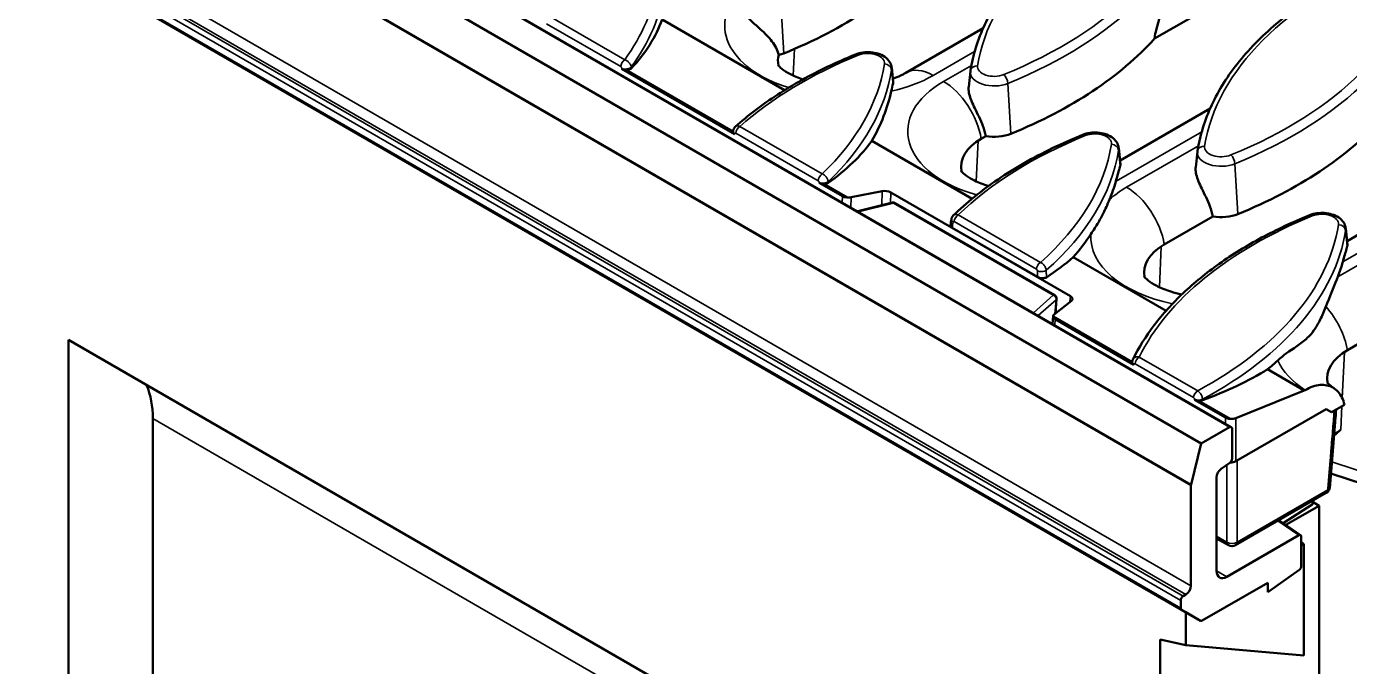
# Model space of a CAD drawing. Header units: millimetres. Extents: x 0 to 4362, y -130 to 2100.
# Drawn here: x 652.7 to 835.3, y 408 to 496.2 of the extents above; entities that cross this region are included whole.
import ezdxf

# ---------------------------------------------------------------- set-up
doc = ezdxf.new("R2010")
doc.units = ezdxf.units.MM
doc.header["$LTSCALE"] = 5
doc.layers.add('Sichtbar (ISO)', color=7, linetype='Continuous', lineweight=50)
doc.layers.add('Sichtbar schmal (ISO)', color=7, linetype='Continuous', lineweight=35)

msp = doc.modelspace()

# ---------------------------------------------------------------- linework, layer by layer
at = {"layer": 'Sichtbar (ISO)'}
for p, q in [((818.939, 440.997), (465.386, 645.121)), ((461.246, 642.851), (814.8, 438.727)), ((458.522, 619.93), (812.075, 415.805)), ((808.365, 494.558), (827.505, 505.608)), ((757.314, 487.43), (740.428, 497.179)), ((774.072, 489.842), (784.703, 495.979)), ((734.865, 490.389), (750.454, 481.388)), ((750.22, 481.728), (735.454, 490.253)), ((772.098, 490.549), (772.314, 488.539)), ((782.952, 490.044), (782.722, 487.899)), ((803.6, 477.729), (816.018, 484.898)), ((750.221, 481.743), (750.23, 481.819)), ((783.203, 472.483), (769.376, 480.466)), ((784.445, 480.748), (785.078, 481.113)), ((803.413, 479.468), (803.655, 477.217)), ((814.267, 478.963), (814.037, 476.818)), ((762.102, 474.663), (765.291, 472.822)), ((765.935, 472.655), (762.691, 474.528)), ((766.496, 472.671), (770.766, 473.519)), ((796.755, 459.029), (771.971, 473.338)), ((834.914, 466.648), (847.332, 473.817)), ((767.412, 470.746), (772.201, 471.936)), ((794.595, 459.169), (772.572, 471.884)), ((809.699, 466.167), (816.393, 470.032)), ((792.207, 461.686), (780.456, 468.47)), ((834.728, 468.387), (834.969, 466.136)), ((809.956, 457.037), (797.15, 464.431)), ((796.92, 458.419), (794.496, 456.506)), ((794.675, 456.648), (794.844, 458.695)), ((834.952, 451.587), (847.708, 458.951)), ((794.367, 456.292), (794.282, 455.233)), ((805.281, 449.938), (794.368, 456.239)), ((794.659, 455.867), (805.515, 449.599)), ((787.223, 378.715), (658.529, 453.016)), ((658.529, 208.067), (658.529, 453.016)), ((805.282, 449.952), (805.29, 450.025)), ((829.016, 446.033), (823.952, 448.957)), ((819.572, 442.208), (829.016, 446.033)), ((829.016, 446.033), (829.14, 446.104)), ((813.879, 444.77), (818.16, 442.299)), ((818.804, 442.131), (814.467, 444.635)), ((832.774, 443.047), (834.554, 444.075)), ((670.185, 442.175), (670.185, 398.113)), ((819.572, 436.284), (832.03, 443.476)), ((832.03, 443.476), (832.774, 443.047)), ((814.8, 438.727), (818.689, 440.972)), ((819.042, 440.768), (819.042, 436.645)), ((813.404, 433.085), (814.8, 438.727)), ((818.726, 436.056), (817.554, 435.238)), ((863.203, 424.532), (832.693, 434.582)), ((813.386, 419.131), (813.386, 432.945)), ((816.921, 434.06), (816.921, 421.172)), ((832.045, 431.927), (819.542, 424.709)), ((830.224, 430.876), (830.224, 430.519)), ((830.096, 430.326), (826.093, 427.759)), ((826.468, 427.501), (831.063, 430.154)), ((830.224, 430.638), (831.063, 430.154)), ((831.063, 430.154), (831.063, 406.476)), ((828.509, 426.096), (825.514, 428.157)), ((818.542, 424.709), (816.921, 425.645)), ((818.335, 420.356), (828.247, 426.078)), ((828.602, 421.841), (828.602, 425.875)), ((828.942, 424.847), (828.602, 425.081)), ((828.602, 424.65), (828.942, 424.847)), ((828.602, 424.65), (828.602, 421.841)), ((828.942, 409.493), (828.942, 424.847)), ((828.284, 421.251), (823.992, 418.252)), ((828.284, 421.251), (823.992, 418.252)), ((823.992, 419.539), (814.946, 414.317)), ((823.992, 419.539), (814.946, 414.317)), ((823.992, 418.252), (823.992, 419.539)), ((823.992, 418.252), (823.992, 419.539)), ((811.971, 416.034), (811.971, 417.09)), ((812.325, 417.702), (812.679, 417.906)), ((814.696, 414.292), (812.075, 415.805)), ((812.679, 410.946), (812.679, 415.457)), ((814.696, 414.292), (812.679, 415.457)), ((809.143, 404.452), (809.143, 411.724)), ((809.143, 411.724), (812.679, 410.946)), ((812.679, 410.946), (828.942, 409.493))]:
    msp.add_line(p, q, dxfattribs=at)
for centre, radius, start, end in [((772.322, 471.451), 0.5, 60, 103.95519), ((794.345, 458.736), 0.5, 355.30307, 60), ((831.545, 432.793), 1, 300, 355.35846), ((819.042, 425.575), 1, 240, 300)]:
    msp.add_arc(centre, radius, start, end, dxfattribs=at)
for centre, major_axis, ratio, start_param, end_param in [((720.599, 522.513), (-63.568, 0), 0.5773503, 2.1848933, 2.6638716), ((678.726, 507.46), (62.499, -6.804), 0.4904698, 5.9283179, 6.1680368), ((751.914, 511.432), (-63.568, 0), 0.5773503, 2.1848933, 2.6638716), ((765.908, 491.449), (-9.5, 0), 0.5773503, 6.1298818, 6.3961094), ((754.924, 494.405), (-4, 0), 0.5773503, 1.9812733, 2.1848933), ((709.488, 491.836), (63.043, 0), 0.5773503, 5.9654938, 6.1578912), ((783.229, 500.351), (-63.568, 0), 0.5773503, 2.1848933, 2.6638716), ((710.042, 495.38), (62.606, -6.816), 0.4904698, 5.7823889, 6.0076103), ((791.162, 476.869), (-9.5, 0), 0.5773503, 5.4977871, 6.3961094), ((786.238, 483.324), (-4, 0), 0.5773503, 1.2765781, 2.1848933), ((740.802, 480.755), (63.043, 0), 0.5773503, 6.0504227, 6.1203109), ((765.997, 473.232), (-1, 0), 0.5785655, 0.7858838, 1.5080999), ((771.265, 473.05), (-0.998, 0.113), 0.4883364, 3.9838108, 5.2907054), ((765.997, 473.141), (-0.998, 0.113), 0.4883364, 1.5644343, 2.1491128), ((10052.721, -5663.123), (-5691.243, 11917.559), 0.6260807, 0.7646987, 0.7647749), ((817.553, 472.243), (-4, 0), 0.5773503, 1.2765781, 2.1848933), ((740.802, 480.755), (63.043, 0), 0.5773503, 5.8181167, 5.9133303), ((816.416, 462.289), (-9.5, 0), 0.5773503, 5.4977871, 6.3961094), ((741.357, 483.299), (62.713, -6.827), 0.4904698, 5.7435553, 5.8595348), ((772.117, 469.674), (63.043, 0), 0.5773503, 6.0631154, 6.1203042), ((796.054, 458.738), (-0.994, 0.113), 0.4918429, 2.6812105, 3.9881051), ((795.361, 456.187), (-0.994, 0.113), 0.4918429, 5.8228031, 6.4074816), ((795.368, 456.275), (-1.002, 0), 0.5761372, 0.0615695, 0.7837856), ((841.67, 447.709), (-9.5, 0), 0.5773503, 5.4977871, 6.3961094), ((772.117, 469.674), (-63.043, 0), 0.5773503, 2.5360814, 2.5763681), ((772.673, 471.219), (62.82, -6.839), 0.4904698, 5.5035299, 5.7186676), ((653.15, 436.497), (14.359, 13.133), 0.6979017, 5.7150465, 6.036984), ((818.866, 442.709), (-1, 0), 0.5789338, 0.7867677, 1.5089838), ((818.866, 442.617), (-0.998, 0.113), 0.4877758, 1.5642415, 2.4100827), ((818.689, 440.564), (0.25, 0.433), 0.5773503, 5.4977871, 7.0685835), ((818.689, 436.441), (-0.25, -0.433), 0.5773503, 0.8901179, 2.3561945), ((818.866, 436.694), (1, 0), 0.5789338, 4.6449484, 5.4964176), ((817.628, 434.469), (-0.5, -0.866), 0.5773503, 4.0317106, 5.4977871), ((813.739, 433.15), (0.25, 0.433), 0.5773503, 2.0344439, 2.3561945), ((829.724, 430.519), (0.5, 0), 0.5773503, 5.550147, 6.2831853), ((828.247, 425.67), (-0.252, -0.433), 0.5773419, 2.360007, 3.9308033), ((828.247, 421.635), (-0.252, -0.433), 0.5768796, 0.8938829, 2.3603594), ((828.247, 421.635), (-0.252, -0.433), 0.5768796, 0.8938829, 2.3603594), ((818.335, 421.989), (-1, -1.732), 0.5773503, 5.4977871, 7.0685835), ((812.679, 418.723), (0.5, 0.866), 0.5773503, 3.9269908, 5.4977871), ((812.325, 417.294), (0.25, 0.433), 0.5773503, 0.7853982, 2.3561945), ((812.325, 416.238), (-0.25, -0.433), 0.5773503, 5.4977871, 6.2831853), ((814.946, 414.725), (-0.25, -0.433), 0.5773503, 0, 0.7853982), ((814.946, 414.725), (-0.25, -0.433), 0.5773503, 0, 0.7853982)]:
    msp.add_ellipse(centre, major_axis=major_axis, ratio=ratio, start_param=start_param, end_param=end_param, dxfattribs=at)
for points, knots in [([(782.964, 490.131), (783.302, 492.282), (783.963, 494.411), (785.9, 498.553), (787.176, 500.566), (790.292, 504.418), (792.133, 506.258), (796.321, 509.715), (798.667, 511.333), (803.796, 514.306), (806.579, 515.661), (809.538, 516.865)], [5.58828531, 5.58828531, 5.58828531, 5.58828531, 5.76152555, 5.76152555, 5.9347658, 5.9347658, 6.10800604, 6.10800604, 6.28124629, 6.28124629, 6.45448653, 6.45448653, 6.45448653, 6.45448653]), ([(813.437, 508.385), (813.034, 507.344), (812.54, 506.088), (811.327, 503.098), (810.579, 501.327), (809.434, 498.425), (808.892, 497.026), (808.496, 495.399), (808.423, 495.04), (808.375, 494.648), (808.37, 494.603), (808.365, 494.558)], [5.0571531, 5.0571531, 5.0571531, 5.0571531, 5.5983494, 5.5983494, 6.239433, 6.239433, 6.6427143, 6.6427143, 6.7428645, 6.7428645, 6.7559465, 6.7559465, 6.7559465, 6.7559465]), ([(814.278, 479.05), (814.617, 481.201), (815.278, 483.33), (817.215, 487.472), (818.491, 489.485), (821.607, 493.337), (823.448, 495.177), (827.635, 498.634), (829.982, 500.252), (835.111, 503.225), (837.894, 504.58), (840.853, 505.784)], [5.58828531, 5.58828531, 5.58828531, 5.58828531, 5.76152555, 5.76152555, 5.9347658, 5.9347658, 6.10800604, 6.10800604, 6.28124629, 6.28124629, 6.45448653, 6.45448653, 6.45448653, 6.45448653]), ([(756.52, 492.287), (756.342, 492.997), (756.009, 493.609), (755.138, 494.765), (754.596, 495.293), (753.617, 496.186), (753.227, 496.526), (752.533, 497.184), (752.226, 497.502), (751.744, 498.141), (751.575, 498.45), (751.44, 498.947), (751.424, 499.134), (751.443, 499.316)], [-1.11699826, -1.11699826, -1.11699826, -1.11699826, -0.91705981, -0.91705981, -0.70556296, -0.70556296, -0.55743003, -0.55743003, -0.41402459, -0.41402459, -0.274509, -0.274509, -0.18628352, -0.18628352, -0.18628352, -0.18628352]), ([(750.524, 482.396), (751.402, 483.18), (752.33, 483.942), (754.282, 485.423), (755.306, 486.141), (757.443, 487.527), (758.557, 488.196), (760.866, 489.482), (762.063, 490.099), (764.532, 491.277), (765.805, 491.838), (767.112, 492.37)], [6.07189106, 6.07189106, 6.07189106, 6.07189106, 6.14841016, 6.14841016, 6.22492925, 6.22492925, 6.30144834, 6.30144834, 6.37796744, 6.37796744, 6.45448653, 6.45448653, 6.45448653, 6.45448653]), ([(767.112, 492.37), (767.431, 492.5), (767.773, 492.588), (768.472, 492.688), (768.829, 492.699), (769.531, 492.647), (769.877, 492.583), (770.536, 492.377), (770.85, 492.234), (771.398, 491.858), (771.639, 491.63), (771.955, 491.125), (772.054, 490.873), (772.094, 490.587), (772.096, 490.568), (772.098, 490.549)], [0.1713012, 0.1713012, 0.1713012, 0.1713012, 0.5447081, 0.5447081, 0.9139605, 0.9139605, 1.2818418, 1.2818418, 1.6552499, 1.6552499, 2.0093361, 2.0093361, 2.2758247, 2.2758247, 2.2942911, 2.2942911, 2.2942911, 2.2942911]), ([(735.454, 490.253), (735.448, 490.253), (735.442, 490.253), (735.332, 490.253), (735.229, 490.264), (735.083, 490.298), (735.035, 490.313), (734.945, 490.347), (734.903, 490.367), (734.865, 490.389)], [0.091670671, 0.091670671, 0.091670671, 0.091670671, 0.093483047, 0.093483047, 0.124618468, 0.124618468, 0.140804686, 0.140804686, 0.157014805, 0.157014805, 0.157014805, 0.157014805]), ([(736.172, 490.429), (736.131, 490.386), (736.072, 490.348), (735.924, 490.29), (735.836, 490.269), (735.649, 490.247), (735.552, 490.246), (735.454, 490.253)], [0, 0, 0, 0, 0.031042961, 0.031042961, 0.062401319, 0.062401319, 0.092047094, 0.092047094, 0.092047094, 0.092047094]), ([(756.419, 490.899), (756.419, 490.899), (756.426, 490.889), (756.491, 490.799), (756.65, 490.611), (757.232, 490.151), (757.628, 489.89), (758.614, 489.383), (759.195, 489.136), (759.852, 488.917)], [1.11757545, 1.11757545, 1.11757545, 1.11757545, 1.18417356, 1.18417356, 1.41630529, 1.41630529, 1.6283037, 1.6283037, 1.83214342, 1.83214342, 1.83214342, 1.83214342]), ([(772.262, 489.02), (772.406, 489.071), (772.546, 489.124), (772.861, 489.249), (773.032, 489.321), (773.359, 489.469), (773.514, 489.543), (773.806, 489.693), (773.944, 489.767), (774.072, 489.842)], [2.91155725, 2.91155725, 2.91155725, 2.91155725, 2.95790758, 2.95790758, 3.01913594, 3.01913594, 3.08036429, 3.08036429, 3.14159265, 3.14159265, 3.14159265, 3.14159265]), ([(782.952, 490.044), (782.953, 490.05), (782.954, 490.056), (782.955, 490.067), (782.956, 490.073), (782.957, 490.085), (782.958, 490.09), (782.959, 490.102), (782.96, 490.108), (782.962, 490.119), (782.963, 490.125), (782.964, 490.131)], [5.559690499, 5.559690499, 5.559690499, 5.559690499, 5.565409461, 5.565409461, 5.571128423, 5.571128423, 5.576847385, 5.576847385, 5.582566347, 5.582566347, 5.588285309, 5.588285309, 5.588285309, 5.588285309]), ([(785.078, 481.113), (785.001, 481.573), (784.864, 482.041), (784.373, 483.339), (783.934, 484.172), (783.398, 485.283), (783.241, 485.621), (782.974, 486.287), (782.865, 486.617), (782.739, 487.17), (782.703, 487.443), (782.711, 487.768), (782.715, 487.834), (782.722, 487.899)], [2.82851537, 2.82851537, 2.82851537, 2.82851537, 2.9796104, 2.9796104, 3.24690309, 3.24690309, 3.34987153, 3.34987153, 3.45283997, 3.45283997, 3.54324006, 3.54324006, 3.56691242, 3.56691242, 3.56691242, 3.56691242]), ([(750.23, 481.819), (750.234, 481.854), (750.24, 481.89), (750.257, 481.964), (750.268, 482.003), (750.298, 482.082), (750.316, 482.122), (750.36, 482.203), (750.387, 482.243), (750.449, 482.322), (750.484, 482.36), (750.524, 482.396)], [0, 0, 0, 0, 0.002260694, 0.002260694, 0.004521389, 0.004521389, 0.006782083, 0.006782083, 0.009042777, 0.009042777, 0.011303471, 0.011303471, 0.011303471, 0.011303471]), ([(750.454, 481.388), (750.38, 481.431), (750.321, 481.482), (750.241, 481.593), (750.22, 481.652), (750.219, 481.718), (750.22, 481.723), (750.22, 481.728)], [0, 0, 0, 0, 0.031374626, 0.031374626, 0.062600553, 0.062600553, 0.065269416, 0.065269416, 0.065269416, 0.065269416]), ([(780.599, 470.161), (781.507, 471.042), (782.478, 471.899), (784.537, 473.561), (785.625, 474.366), (787.912, 475.918), (789.11, 476.665), (791.608, 478.098), (792.908, 478.783), (795.6, 480.087), (796.993, 480.706), (798.427, 481.289)], [6.03480183, 6.03480183, 6.03480183, 6.03480183, 6.11873877, 6.11873877, 6.20267571, 6.20267571, 6.28661265, 6.28661265, 6.37054959, 6.37054959, 6.45448653, 6.45448653, 6.45448653, 6.45448653]), ([(798.427, 481.289), (798.746, 481.419), (799.088, 481.507), (799.787, 481.607), (800.144, 481.618), (800.846, 481.565), (801.192, 481.502), (801.851, 481.296), (802.165, 481.153), (802.713, 480.777), (802.954, 480.549), (803.269, 480.044), (803.369, 479.792), (803.409, 479.506), (803.411, 479.487), (803.413, 479.468)], [0.1713012, 0.1713012, 0.1713012, 0.1713012, 0.5447081, 0.5447081, 0.9139605, 0.9139605, 1.2818418, 1.2818418, 1.6552499, 1.6552499, 2.0093361, 2.0093361, 2.2758247, 2.2758247, 2.2942911, 2.2942911, 2.2942911, 2.2942911]), ([(814.267, 478.963), (814.268, 478.969), (814.268, 478.975), (814.27, 478.986), (814.27, 478.992), (814.272, 479.004), (814.273, 479.009), (814.274, 479.021), (814.275, 479.027), (814.277, 479.038), (814.277, 479.044), (814.278, 479.05)], [5.559690499, 5.559690499, 5.559690499, 5.559690499, 5.565409461, 5.565409461, 5.571128423, 5.571128423, 5.576847385, 5.576847385, 5.582566347, 5.582566347, 5.588285309, 5.588285309, 5.588285309, 5.588285309]), ([(803.633, 477.034), (803.617, 476.978), (803.6, 476.921), (803.433, 476.354), (803.25, 475.692), (803.029, 474.916)], [3.88143532, 3.88143532, 3.88143532, 3.88143532, 3.9265985, 3.9265985, 4.32114627, 4.32114627, 4.32114627, 4.32114627]), ([(803.654, 477.217), (803.657, 477.198), (803.657, 477.178), (803.654, 477.118), (803.646, 477.077), (803.633, 477.034)], [3.52470314, 3.52470314, 3.52470314, 3.52470314, 3.543240058, 3.543240058, 3.576592277, 3.576592277, 3.576592277, 3.576592277]), ([(816.393, 470.032), (816.316, 470.491), (816.179, 470.96), (815.688, 472.258), (815.248, 473.091), (814.713, 474.202), (814.556, 474.54), (814.289, 475.206), (814.18, 475.536), (814.054, 476.089), (814.018, 476.362), (814.025, 476.687), (814.03, 476.753), (814.037, 476.818)], [2.82851537, 2.82851537, 2.82851537, 2.82851537, 2.9796104, 2.9796104, 3.24690309, 3.24690309, 3.34987153, 3.34987153, 3.45283997, 3.45283997, 3.54324006, 3.54324006, 3.56691242, 3.56691242, 3.56691242, 3.56691242]), ([(762.691, 474.528), (762.647, 474.527), (762.602, 474.528), (762.472, 474.539), (762.389, 474.554), (762.234, 474.599), (762.164, 474.628), (762.102, 474.663)], [0.08002972, 0.08002972, 0.08002972, 0.08002972, 0.093443914, 0.093443914, 0.119365969, 0.119365969, 0.145338122, 0.145338122, 0.145338122, 0.145338122]), ([(763.355, 474.658), (763.301, 474.619), (763.23, 474.587), (763.062, 474.541), (762.966, 474.528), (762.808, 474.522), (762.749, 474.523), (762.691, 474.528)], [0, 0, 0, 0, 0.031199824, 0.031199824, 0.062713101, 0.062713101, 0.080415927, 0.080415927, 0.080415927, 0.080415927]), ([(781.673, 476.319), (781.673, 476.319), (781.678, 476.311), (781.734, 476.233), (781.886, 476.048), (782.457, 475.591), (782.846, 475.331), (783.866, 474.8), (784.508, 474.529), (785.311, 474.27), (785.385, 474.246), (785.459, 474.224)], [1.11757545, 1.11757545, 1.11757545, 1.11757545, 1.17634609, 1.17634609, 1.41053388, 1.41053388, 1.62243004, 1.62243004, 1.84571555, 1.84571555, 1.86809484, 1.86809484, 1.86809484, 1.86809484]), ([(802.145, 472.359), (801.926, 471.825), (801.687, 471.276), (801.164, 470.204), (800.901, 469.713), (800.282, 468.657), (799.941, 468.132), (799.583, 467.598)], [-0.84283249, -0.84283249, -0.84283249, -0.84283249, -0.55864885, -0.55864885, -0.29769365, -0.29769365, 0, 0, 0, 0]), ([(780.331, 469.623), (780.335, 469.655), (780.341, 469.689), (780.358, 469.759), (780.369, 469.795), (780.397, 469.868), (780.413, 469.905), (780.454, 469.98), (780.477, 470.017), (780.532, 470.091), (780.563, 470.127), (780.599, 470.161)], [0, 0, 0, 0, 0.002144785, 0.002144785, 0.004289569, 0.004289569, 0.006434354, 0.006434354, 0.008579138, 0.008579138, 0.010723923, 0.010723923, 0.010723923, 0.010723923]), ([(805.379, 450.334), (806.178, 451.949), (807.163, 453.527), (809.486, 456.581), (810.822, 458.057), (813.82, 460.884), (815.481, 462.234), (819.095, 464.787), (821.048, 465.99), (825.212, 468.228), (827.422, 469.264), (829.741, 470.208)], [5.77574226, 5.77574226, 5.77574226, 5.77574226, 5.91149111, 5.91149111, 6.04723997, 6.04723997, 6.18298882, 6.18298882, 6.31873768, 6.31873768, 6.45448653, 6.45448653, 6.45448653, 6.45448653]), ([(829.741, 470.208), (830.06, 470.338), (830.402, 470.426), (831.101, 470.525), (831.458, 470.537), (832.161, 470.484), (832.506, 470.421), (833.166, 470.215), (833.48, 470.072), (834.028, 469.696), (834.268, 469.468), (834.584, 468.963), (834.683, 468.711), (834.723, 468.425), (834.726, 468.406), (834.728, 468.387)], [0.1713012, 0.1713012, 0.1713012, 0.1713012, 0.5447081, 0.5447081, 0.9139605, 0.9139605, 1.2818418, 1.2818418, 1.6552499, 1.6552499, 2.0093361, 2.0093361, 2.2758247, 2.2758247, 2.2942911, 2.2942911, 2.2942911, 2.2942911]), ([(780.456, 468.47), (780.382, 468.513), (780.324, 468.561), (780.242, 468.663), (780.22, 468.716), (780.219, 468.778), (780.219, 468.788), (780.221, 468.798)], [0, 0, 0, 0, 0.031365408, 0.031365408, 0.062827419, 0.062827419, 0.069074931, 0.069074931, 0.069074931, 0.069074931]), ([(834.948, 465.953), (834.811, 465.495), (834.646, 464.901), (834.422, 464.109), (834.375, 463.944), (834.326, 463.771)], [1.09829535, 1.09829535, 1.09829535, 1.09829535, 1.45268918, 1.45268918, 1.54121651, 1.54121651, 1.54121651, 1.54121651]), ([(834.969, 466.136), (834.971, 466.117), (834.972, 466.097), (834.969, 466.037), (834.961, 465.996), (834.948, 465.953)], [3.52470314, 3.52470314, 3.52470314, 3.52470314, 3.543240058, 3.543240058, 3.576592277, 3.576592277, 3.576592277, 3.576592277]), ([(793.438, 461.638), (793.381, 461.6), (793.307, 461.57), (793.136, 461.528), (793.039, 461.516), (792.835, 461.513), (792.729, 461.522), (792.547, 461.555), (792.471, 461.574), (792.329, 461.624), (792.264, 461.653), (792.207, 461.686)], [0, 0, 0, 0, 0.03110565, 0.03110565, 0.06242208, 0.06242208, 0.09397644, 0.09397644, 0.11817038, 0.11817038, 0.14235252, 0.14235252, 0.14235252, 0.14235252]), ([(806.927, 461.739), (806.927, 461.739), (806.934, 461.726), (807.008, 461.628), (807.172, 461.437), (807.762, 460.975), (808.163, 460.713), (809.207, 460.181), (809.861, 459.911), (811.076, 459.529), (811.585, 459.394), (812.12, 459.279)], [1.11757545, 1.11757545, 1.11757545, 1.11757545, 1.19012617, 1.19012617, 1.42078459, 1.42078459, 1.63287472, 1.63287472, 1.8569416, 1.8569416, 2.00033576, 2.00033576, 2.00033576, 2.00033576]), ([(833.64, 461.728), (833.237, 460.687), (832.743, 459.431), (832.127, 457.913), (832.066, 457.762), (832.004, 457.611)], [5.05715306, 5.05715306, 5.05715306, 5.05715306, 5.59834942, 5.59834942, 5.65736038, 5.65736038, 5.65736038, 5.65736038]), ([(832.004, 457.611), (831.754, 456.996), (831.49, 456.384), (830.938, 455.274), (830.66, 454.788), (830.055, 453.929), (829.754, 453.586), (828.969, 452.844), (828.483, 452.502), (826.945, 451.454), (826.143, 450.896), (825.355, 450.179)], [-1.1602232, -1.1602232, -1.1602232, -1.1602232, -0.9844559, -0.9844559, -0.8195174, -0.8195174, -0.6621821, -0.6621821, -0.4412502, -0.4412502, 0, 0, 0, 0]), ([(805.515, 449.599), (805.441, 449.642), (805.383, 449.692), (805.308, 449.796), (805.287, 449.846), (805.281, 449.912), (805.28, 449.925), (805.281, 449.938)], [0, 0, 0, 0, 0.031343996, 0.031343996, 0.058272781, 0.058272781, 0.065221678, 0.065221678, 0.065221678, 0.065221678]), ([(805.29, 450.025), (805.292, 450.043), (805.295, 450.063), (805.301, 450.102), (805.305, 450.122), (805.315, 450.163), (805.321, 450.184), (805.334, 450.226), (805.342, 450.248), (805.359, 450.291), (805.369, 450.312), (805.379, 450.334)], [0, 0, 0, 0, 0.0011274623, 0.0011274623, 0.0022549245, 0.0022549245, 0.0033823868, 0.0033823868, 0.004509849, 0.004509849, 0.0056373113, 0.0056373113, 0.0056373113, 0.0056373113]), ([(832.181, 447.159), (832.181, 447.159), (832.183, 447.154), (832.204, 447.124), (832.241, 447.073), (832.379, 446.924), (832.478, 446.826), (832.745, 446.602), (832.913, 446.476), (833.114, 446.343)], [1.11757545, 1.11757545, 1.11757545, 1.11757545, 1.15932834, 1.15932834, 1.27387168, 1.27387168, 1.38841502, 1.38841502, 1.50295836, 1.50295836, 1.50295836, 1.50295836]), ([(829.14, 446.104), (829.468, 446.294), (829.827, 446.462), (830.536, 446.702), (830.884, 446.773), (831.503, 446.825), (831.829, 446.811), (832.443, 446.684), (832.73, 446.571), (833.216, 446.289), (833.46, 446.095), (833.886, 445.621), (834.069, 445.34), (834.346, 444.774), (834.468, 444.439), (834.554, 444.075)], [1.11264961, 1.11264961, 1.11264961, 1.11264961, 1.25170032, 1.25170032, 1.39075103, 1.39075103, 1.5295863, 1.5295863, 1.66842157, 1.66842157, 1.80719047, 1.80719047, 1.94595936, 1.94595936, 2.08158526, 2.08158526, 2.08158526, 2.08158526]), ([(814.467, 444.635), (814.452, 444.634), (814.437, 444.634), (814.318, 444.636), (814.216, 444.65), (814.031, 444.697), (813.949, 444.73), (813.879, 444.77)], [0.057754209, 0.057754209, 0.057754209, 0.057754209, 0.062297023, 0.062297023, 0.093447119, 0.093447119, 0.123028694, 0.123028694, 0.123028694, 0.123028694]), ([(814.99, 444.694), (814.913, 444.666), (814.823, 444.646), (814.642, 444.629), (814.555, 444.628), (814.467, 444.635)], [0, 0, 0, 0, 0.03145817, 0.03145817, 0.058087723, 0.058087723, 0.058087723, 0.058087723]), ([(833.419, 443.419), (833.376, 442.896), (833.333, 442.373), (833.227, 441.089), (833.164, 440.327), (833.039, 438.804), (832.976, 438.042), (832.851, 436.519), (832.789, 435.758), (832.665, 434.235), (832.603, 433.474), (832.541, 432.712)], [0.2873606, 0.2873606, 0.2873606, 0.2873606, 0.4809184, 0.4809184, 0.7629019, 0.7629019, 1.0448855, 1.0448855, 1.326869, 1.326869, 1.6088526, 1.6088526, 1.6088526, 1.6088526])]:
    msp.add_open_spline(points, degree=3, knots=knots, dxfattribs=at)
for points in [[(772.294, 488.345), (772.215, 488.063), (772.129, 487.71), (772.037, 487.287)], [(772.314, 488.539), (772.32, 488.481), (772.314, 488.416), (772.294, 488.345)], [(750.22, 481.728), (750.22, 481.733), (750.22, 481.738), (750.221, 481.743)], [(803.029, 474.916), (803.023, 474.895), (803.017, 474.874), (803.011, 474.853)], [(805.281, 449.938), (805.281, 449.943), (805.282, 449.947), (805.282, 449.952)], [(834.041, 440.639), (833.748, 440.375), (833.439, 440.095), (833.122, 439.817)]]:
    msp.add_open_spline(points, degree=3, dxfattribs=at)
at = {"layer": 'Sichtbar schmal (ISO)'}
for p, q in [((465.136, 645.097), (818.689, 440.972)), ((459.832, 637.07), (813.386, 432.945)), ((813.404, 433.085), (459.85, 637.209)), ((459.832, 623.255), (813.386, 419.131)), ((458.418, 621.214), (811.971, 417.09)), ((812.325, 417.702), (458.772, 621.826)), ((459.125, 622.031), (812.679, 417.906)), ((811.971, 416.034), (458.418, 620.158)), ((757.229, 492.517), (756.821, 499.454)), ((724.49, 496.587), (734.714, 490.684)), ((735.279, 491.629), (725.055, 497.532)), ((758.687, 493.129), (758.516, 489.443)), ((777.822, 489.47), (783.544, 492.774)), ((772.294, 488.345), (772.091, 490.26)), ((783.092, 490.865), (779.249, 488.647)), ((788.543, 481.436), (788.136, 488.373)), ((762.525, 475.898), (751.174, 482.452)), ((750.454, 481.388), (750.46, 481.436)), ((750.609, 481.507), (761.96, 474.953)), ((784.032, 480.493), (783.769, 474.863)), ((803.076, 474.89), (814.859, 481.693)), ((803.633, 477.034), (803.406, 479.179)), ((814.407, 479.784), (804.502, 474.066)), ((819.858, 470.355), (819.45, 477.292)), ((765.291, 472.822), (765.282, 471.976)), ((770.766, 473.519), (770.747, 471.575)), ((771.956, 471.875), (771.971, 473.338)), ((766.482, 471.283), (766.496, 472.671)), ((767.532, 470.677), (772.353, 471.875)), ((772.353, 471.875), (794.376, 459.16)), ((780.714, 469.322), (792.058, 462.772)), ((792.622, 463.694), (781.278, 470.243)), ((834.326, 463.771), (846.174, 470.612)), ((845.721, 468.703), (833.64, 461.728)), ((834.948, 465.953), (834.72, 468.098)), ((809.286, 465.913), (809.023, 460.283)), ((794.376, 459.16), (791.64, 456.758)), ((792.296, 456.379), (794.777, 458.556)), ((794.777, 458.556), (794.616, 456.601)), ((796.755, 459.029), (796.692, 458.239)), ((794.594, 455.053), (794.659, 455.867)), ((834.539, 451.333), (834.243, 444.982)), ((805.515, 449.599), (805.52, 449.647)), ((805.685, 449.709), (813.744, 445.056)), ((814.309, 446.001), (806.25, 450.654)), ((834.191, 443.865), (834.041, 440.639)), ((787.223, 374.603), (670.185, 442.175)), ((818.16, 442.299), (818.16, 441.447)), ((819.572, 436.284), (819.572, 442.208)), ((819.749, 425.125), (819.749, 436.386)), ((865.241, 425.531), (832.826, 436.209)), ((818.336, 435.784), (818.336, 425.125)), ((832.251, 432.343), (819.749, 425.125)), ((830.096, 430.802), (830.096, 430.326)), ((825.357, 428.066), (828.247, 426.078)), ((818.336, 425.125), (816.921, 425.942)), ((818.335, 420.356), (816.921, 421.172))]:
    msp.add_line(p, q, dxfattribs=at)
for centre, major_axis, ratio, start_param, end_param in [((845.563, 487.564), (-61.864, 0), 0.5773503, 5.3264859, 6.1926871), ((751.914, 518.78), (61.864, 0), 0.5773503, 5.3264859, 6.1926871), ((751.914, 518.035), (62.861, 0), 0.5773503, 5.3264859, 6.1926871), ((876.878, 476.483), (-61.864, 0), 0.5773503, 5.3264859, 6.1926871), ((783.229, 507.699), (61.864, 0), 0.5773503, 5.3264859, 6.1926871), ((678.173, 505.366), (61.864, 0), 0.5773503, 5.8884043, 6.1926871), ((783.229, 506.954), (62.861, 0), 0.5773503, 5.3264859, 6.1926871), ((678.173, 504.621), (62.861, 0), 0.5773503, 5.8869161, 6.1926871), ((765.908, 496.348), (-16.848, 0), 0.5773503, 5.714571, 7.3587332), ((735.279, 490.976), (0.4, 0.693), 0.5773503, 0.7853982, 2.3038346), ((803.136, 463.069), (61.864, 0), 0.5773503, 2.1848933, 2.567971), ((709.488, 494.285), (61.864, 0), 0.5773503, 5.7424275, 6.1926871), ((767.489, 491.444), (-0.377, 0.926), 0.4704822, 5.5699441, 6.2831853), ((768.812, 491.177), (2.296, 0), 0.5773503, 6.1926871, 8.4680786), ((771.099, 490.241), (0.988, -0.155), 0.8131553, 0.2143864, 1.6979163), ((735.427, 490.733), (0.799, 0.041), 0.4762476, 3.903161, 5.8560463), ((709.488, 493.54), (62.861, 0), 0.5773503, 5.7414673, 6.1926871), ((765.908, 496.348), (16.848, 0), 0.5773503, 5.084651, 5.4977871), ((768.812, 490.432), (3.292, 0), 0.5773503, 6.1926871, 6.3450887), ((777.822, 483.346), (-3.75, 6.495), 0.5773503, 5.4977871, 6.2831853), ((786.238, 489.927), (-3.292, 0), 0.5773503, 6.221282, 8.4680786), ((783.952, 489.975), (-0.988, 0.155), 0.8131553, 4.8395089, 6.2831853), ((786.238, 490.672), (-2.296, 0), 0.5773503, 6.1926871, 8.4680786), ((787.562, 488.772), (-0.377, 0.926), 0.4704822, 4.0864142, 5.5699441), ((791.162, 481.768), (-16.848, 0), 0.5773503, 5.4977871, 7.4050622), ((779.249, 482.523), (3.75, -6.495), 0.5773503, 0.9867561, 2.3561945), ((751.025, 481.728), (-0.795, 0.091), 0.5896553, 0, 0.8499997), ((751.174, 481.799), (-0.4, -0.693), 0.5773503, 3.9269908, 5.4454273), ((834.451, 451.988), (61.864, 0), 0.5773503, 2.1848933, 2.6051216), ((798.804, 480.363), (-0.377, 0.926), 0.4704822, 5.5699441, 6.2831853), ((800.127, 480.096), (2.296, 0), 0.5773503, 6.1926871, 8.4680786), ((740.802, 483.204), (61.864, 0), 0.5773503, 5.7053137, 6.1926871), ((740.802, 482.459), (62.861, 0), 0.5773503, 5.7043749, 6.1926871), ((802.414, 479.16), (0.988, -0.155), 0.8131553, 0.2143864, 1.6979163), ((800.127, 479.351), (3.292, 0), 0.5773503, 6.1926871, 6.3450887), ((817.553, 478.846), (-3.292, 0), 0.5773503, 6.221282, 8.4680786), ((815.266, 478.894), (-0.988, 0.155), 0.8131553, 4.8395089, 6.2831853), ((817.553, 479.591), (-2.296, 0), 0.5773503, 6.1926871, 8.4680786), ((818.876, 477.691), (-0.377, 0.926), 0.4704822, 4.0864142, 5.5699441), ((762.525, 475.245), (-0.4, -0.693), 0.5773503, 3.9269908, 5.4454273), ((762.665, 475.007), (0.799, 0.033), 0.4842884, 3.90797, 5.7164651), ((791.162, 481.768), (16.848, 0), 0.5773503, 5.4923685, 5.4977871), ((803.076, 468.766), (3.75, -6.495), 0.5773503, 2.3561945, 2.3649766), ((816.416, 467.188), (-16.848, 0), 0.5773503, 5.4977871, 5.7227006), ((804.502, 467.942), (3.75, -6.495), 0.5773503, 0.9867561, 2.3561945), ((772.322, 471.451), (-0.121, 0.485), 0.4501144, 5.6549239, 6.2831853), ((772.322, 471.451), (0.25, 0.433), 0.5773503, 0, 0.6981317), ((781.124, 469.517), (-0.793, 0.106), 0.5626924, 0, 0.8581289), ((781.278, 469.59), (0.4, 0.693), 0.5773503, 0.7853982, 2.268928), ((865.766, 440.907), (-61.864, 0), 0.5773503, 5.3264859, 6.0067829), ((830.118, 469.282), (-0.377, 0.926), 0.4704822, 5.5699441, 6.2831853), ((831.441, 469.015), (2.296, 0), 0.5773503, 6.1926871, 8.4680786), ((816.416, 467.188), (-16.848, 0), 0.5773503, 6.2410524, 7.517191), ((772.117, 472.123), (61.864, 0), 0.5773503, 5.4628839, 6.1926871), ((772.117, 471.378), (62.861, 0), 0.5773503, 5.4628417, 6.1926871), ((833.728, 468.079), (0.988, -0.155), 0.8131553, 0.2143864, 1.6979163), ((831.441, 468.27), (3.292, 0), 0.5773503, 6.1926871, 6.3450887), ((792.622, 463.041), (0.4, 0.693), 0.5773503, 0.7853982, 2.268928), ((792.757, 462.801), (0.8, 0.013), 0.4602329, 3.9233409, 5.6913808), ((794.345, 458.736), (0.25, 0.433), 0.5773503, 0, 0.6981317), ((794.345, 458.736), (-0.33, 0.376), 0.7561082, 3.7174387, 5.3526319), ((794.345, 458.736), (0.498, -0.041), 0.6270768, 5.8080002, 6.2831853), ((829.756, 453.362), (3.75, -6.495), 0.5773503, 0.9867561, 1.9184382), ((806.085, 449.939), (-0.795, 0.086), 0.5857889, 0, 0.8460636), ((806.25, 450.001), (0.4, 0.693), 0.5773503, 0.7853982, 2.3038346), ((841.67, 452.608), (-16.848, 0), 0.5773503, 0.2523566, 0.7322416), ((814.309, 445.348), (0.4, 0.693), 0.5773503, 0.7853982, 2.3038346), ((814.443, 445.114), (0.8, 0.022), 0.4951157, 3.9147303, 5.4461974), ((841.67, 436.235), (-10.789, 0), 0.5773503, 5.4977871, 5.6240463), ((831.545, 432.793), (0.997, -0.081), 0.5827707, 5.5458619, 6.2831853), ((831.545, 432.793), (0.5, -0.866), 0.5773503, 0, 0.7330383), ((819.042, 425.575), (-0.5, -0.866), 0.5773503, 5.550147, 6.2831853), ((819.042, 425.575), (-1, 0), 0.6361208, 0.7867677, 2.354825), ((819.042, 425.575), (0.5, -0.866), 0.5773503, 0, 0.7330383)]:
    msp.add_ellipse(centre, major_axis=major_axis, ratio=ratio, start_param=start_param, end_param=end_param, dxfattribs=at)
for points, knots in [([(736.162, 490.613), (736.149, 490.767), (736.09, 490.93), (735.914, 491.207), (735.804, 491.326), (735.605, 491.479), (735.523, 491.529), (735.386, 491.593), (735.332, 491.613), (735.279, 491.629)], [-0.031023619, -0.031023619, -0.031023619, -0.031023619, -0.020010234, -0.020010234, -0.010082676, -0.010082676, -0.003877952, -0.003877952, 0, 0, 0, 0]), ([(734.714, 490.684), (734.723, 490.679), (734.732, 490.672), (734.756, 490.654), (734.77, 490.641), (734.803, 490.602), (734.822, 490.573), (734.851, 490.509), (734.861, 490.474), (734.862, 490.441)], [0, 0, 0, 0, 0.003877952, 0.003877952, 0.010082676, 0.010082676, 0.020010234, 0.020010234, 0.031023619, 0.031023619, 0.031023619, 0.031023619]), ([(751.174, 482.452), (751.124, 482.472), (751.074, 482.488), (750.946, 482.517), (750.87, 482.522), (750.692, 482.502), (750.598, 482.462), (750.524, 482.396)], [-0.02976125, -0.02976125, -0.02976125, -0.02976125, -0.026041093, -0.026041093, -0.020088843, -0.020088843, -0.011303471, -0.011303471, -0.011303471, -0.011303471]), ([(750.46, 481.436), (750.463, 481.465), (750.473, 481.488), (750.503, 481.518), (750.521, 481.526), (750.555, 481.527), (750.568, 481.524), (750.591, 481.516), (750.6, 481.512), (750.609, 481.507)], [0, 0, 0, 0, 0.010565244, 0.010565244, 0.020088843, 0.020088843, 0.026041093, 0.026041093, 0.02976125, 0.02976125, 0.02976125, 0.02976125]), ([(761.96, 474.953), (761.973, 474.946), (761.985, 474.937), (762.011, 474.914), (762.024, 474.9), (762.043, 474.874), (762.05, 474.864), (762.06, 474.848), (762.063, 474.842), (762.07, 474.828), (762.075, 474.818), (762.085, 474.794), (762.09, 474.779), (762.097, 474.748), (762.1, 474.731), (762.1, 474.715)], [0, 0, 0, 0, 0.005273044, 0.005273044, 0.011299379, 0.011299379, 0.015065839, 0.015065839, 0.016949069, 0.016949069, 0.019962237, 0.019962237, 0.024783306, 0.024783306, 0.030131679, 0.030131679, 0.030131679, 0.030131679]), ([(763.348, 474.827), (763.342, 474.902), (763.326, 474.981), (763.278, 475.13), (763.248, 475.201), (763.189, 475.312), (763.163, 475.354), (763.119, 475.42), (763.101, 475.445), (763.044, 475.518), (763.003, 475.565), (762.89, 475.677), (762.815, 475.738), (762.668, 475.834), (762.596, 475.871), (762.525, 475.898)], [-0.030131679, -0.030131679, -0.030131679, -0.030131679, -0.024783306, -0.024783306, -0.019962237, -0.019962237, -0.016949069, -0.016949069, -0.015065839, -0.015065839, -0.011299379, -0.011299379, -0.005273044, -0.005273044, 0, 0, 0, 0]), ([(780.56, 469.248), (780.562, 469.263), (780.566, 469.276), (780.577, 469.301), (780.585, 469.312), (780.6, 469.326), (780.607, 469.331), (780.617, 469.335), (780.621, 469.337), (780.631, 469.34), (780.637, 469.341), (780.654, 469.342), (780.665, 469.34), (780.689, 469.334), (780.702, 469.329), (780.714, 469.322)], [0, 0, 0, 0, 0.005219458, 0.005219458, 0.011184553, 0.011184553, 0.014912737, 0.014912737, 0.016776829, 0.016776829, 0.019759376, 0.019759376, 0.024531452, 0.024531452, 0.029825474, 0.029825474, 0.029825474, 0.029825474]), ([(781.278, 470.243), (781.206, 470.271), (781.134, 470.289), (781.001, 470.306), (780.94, 470.305), (780.845, 470.291), (780.81, 470.283), (780.756, 470.264), (780.736, 470.255), (780.678, 470.226), (780.642, 470.201), (780.606, 470.169), (780.602, 470.165), (780.599, 470.161)], [-0.029825474, -0.029825474, -0.029825474, -0.029825474, -0.024531452, -0.024531452, -0.019759376, -0.019759376, -0.016776829, -0.016776829, -0.014912737, -0.014912737, -0.011184553, -0.011184553, -0.010723923, -0.010723923, -0.010723923, -0.010723923]), ([(793.424, 462.606), (793.413, 462.756), (793.363, 462.92), (793.208, 463.21), (793.11, 463.339), (792.926, 463.512), (792.85, 463.571), (792.722, 463.648), (792.672, 463.673), (792.622, 463.694)], [-0.030082584, -0.030082584, -0.030082584, -0.030082584, -0.019403267, -0.019403267, -0.00977684, -0.00977684, -0.003760323, -0.003760323, 0, 0, 0, 0]), ([(792.058, 462.772), (792.067, 462.767), (792.076, 462.761), (792.098, 462.743), (792.112, 462.729), (792.143, 462.69), (792.16, 462.662), (792.185, 462.599), (792.193, 462.564), (792.193, 462.532)], [0, 0, 0, 0, 0.003760323, 0.003760323, 0.00977684, 0.00977684, 0.019403267, 0.019403267, 0.030082584, 0.030082584, 0.030082584, 0.030082584]), ([(792.193, 462.532), (792.195, 462.405), (792.197, 462.277), (792.202, 461.995), (792.204, 461.84), (792.207, 461.686)], [0, 0, 0, 0, 0.043112481, 0.043112481, 0.095333926, 0.095333926, 0.095333926, 0.095333926]), ([(793.438, 461.638), (793.435, 461.833), (793.433, 462.028), (793.428, 462.35), (793.426, 462.478), (793.424, 462.606)], [-0.10899377, -0.10899377, -0.10899377, -0.10899377, -0.04311248, -0.04311248, 0, 0, 0, 0]), ([(806.25, 450.654), (806.098, 450.69), (805.943, 450.693), (805.678, 450.628), (805.564, 450.567), (805.438, 450.434), (805.405, 450.386), (805.379, 450.334)], [-0.031510151, -0.031510151, -0.031510151, -0.031510151, -0.020324048, -0.020324048, -0.010240799, -0.010240799, -0.005637311, -0.005637311, -0.005637311, -0.005637311]), ([(805.52, 449.647), (805.522, 449.657), (805.524, 449.667), (805.532, 449.691), (805.54, 449.703), (805.565, 449.726), (805.585, 449.733), (805.631, 449.733), (805.658, 449.724), (805.685, 449.709)], [0, 0, 0, 0, 0.003938769, 0.003938769, 0.010240799, 0.010240799, 0.020324048, 0.020324048, 0.031510151, 0.031510151, 0.031510151, 0.031510151]), ([(814.986, 444.834), (814.977, 444.983), (814.936, 445.149), (814.806, 445.455), (814.722, 445.594), (814.566, 445.788), (814.502, 445.854), (814.393, 445.945), (814.351, 445.975), (814.309, 446.001)], [-0.029509725, -0.029509725, -0.029509725, -0.029509725, -0.019033773, -0.019033773, -0.009590661, -0.009590661, -0.003688716, -0.003688716, 0, 0, 0, 0]), ([(813.744, 445.056), (813.752, 445.051), (813.761, 445.045), (813.783, 445.027), (813.796, 445.014), (813.828, 444.975), (813.844, 444.947), (813.869, 444.886), (813.877, 444.852), (813.878, 444.822)], [0, 0, 0, 0, 0.003688716, 0.003688716, 0.009590661, 0.009590661, 0.019033773, 0.019033773, 0.029509725, 0.029509725, 0.029509725, 0.029509725]), ([(833.146, 443.262), (833.142, 443.207), (833.137, 443.153), (833.061, 442.229), (832.989, 441.36), (832.872, 439.947), (832.828, 439.404), (832.761, 438.589), (832.738, 438.317), (832.68, 437.611), (832.645, 437.176), (832.552, 436.046), (832.496, 435.351), (832.376, 433.885), (832.313, 433.114), (832.251, 432.343)], [0.261437, 0.261437, 0.261437, 0.261437, 0.2815492, 0.2815492, 0.6033197, 0.6033197, 0.8044263, 0.8044263, 0.9049796, 0.9049796, 1.0658648, 1.0658648, 1.3232813, 1.3232813, 1.6088526, 1.6088526, 1.6088526, 1.6088526])]:
    msp.add_open_spline(points, degree=3, knots=knots, dxfattribs=at)
for points in [[(734.862, 490.441), (734.863, 490.424), (734.864, 490.406), (734.865, 490.389)], [(736.172, 490.429), (736.168, 490.49), (736.165, 490.551), (736.162, 490.613)], [(762.1, 474.715), (762.101, 474.698), (762.102, 474.681), (762.102, 474.663)], [(763.355, 474.658), (763.353, 474.714), (763.35, 474.771), (763.348, 474.827)], [(780.456, 468.47), (780.491, 468.729), (780.526, 468.989), (780.56, 469.248)], [(813.878, 444.822), (813.878, 444.805), (813.879, 444.787), (813.879, 444.77)], [(814.99, 444.694), (814.989, 444.741), (814.987, 444.787), (814.986, 444.834)]]:
    msp.add_open_spline(points, degree=3, dxfattribs=at)

doc.saveas('drawing.dxf')
